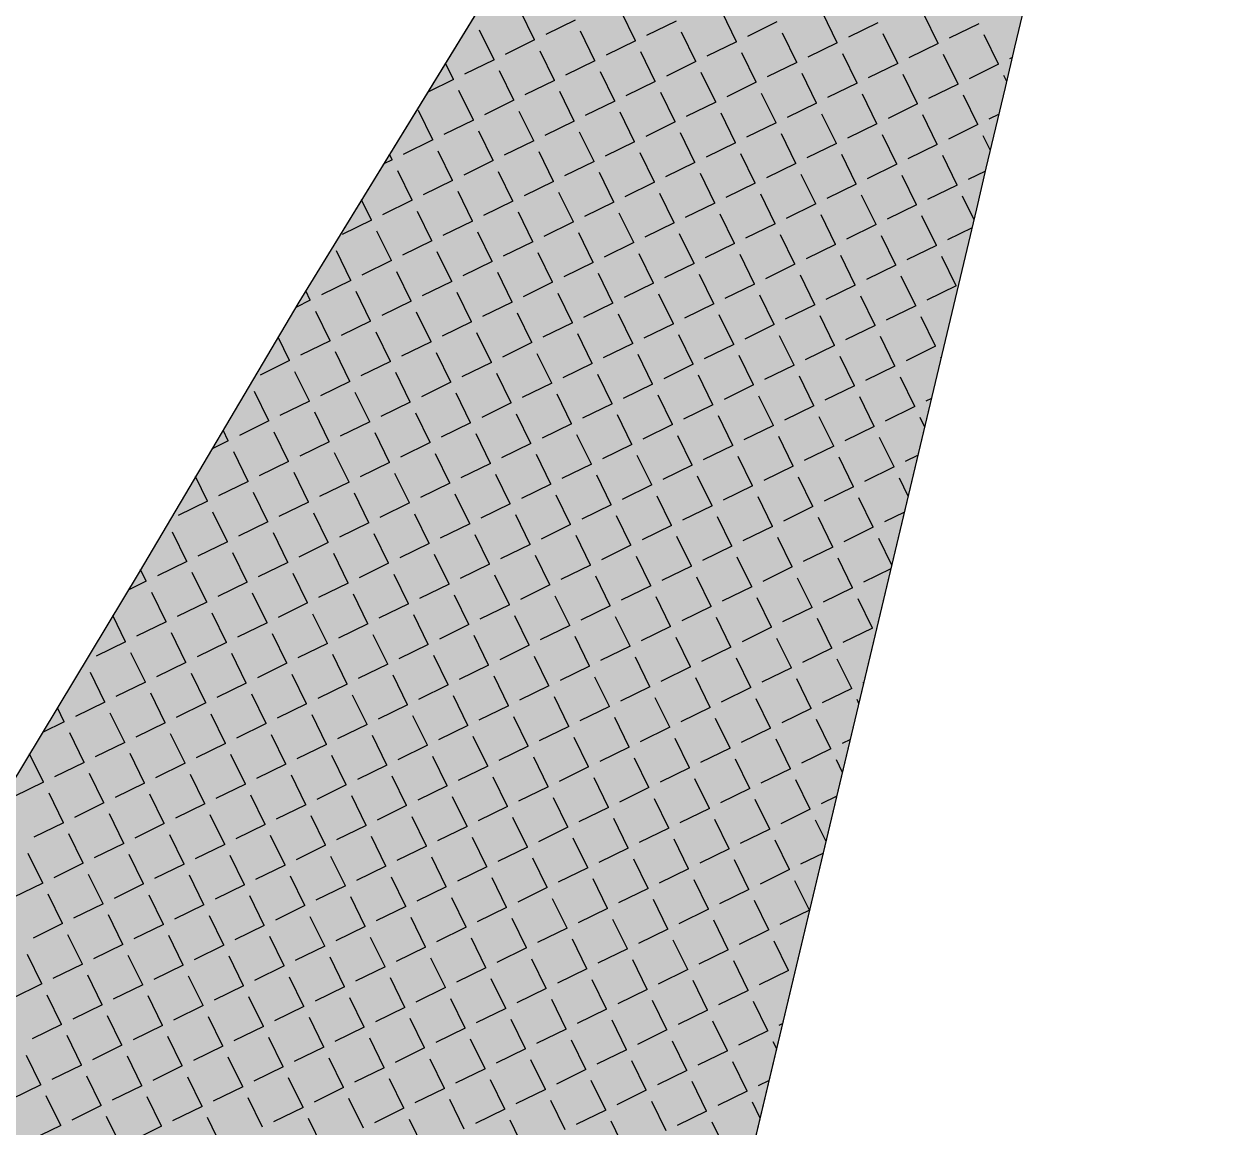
# Model space of a CAD drawing. Header units: metres. Extents: x 287051 to 328239, y 7396995 to 7466021.
# Drawn here: x 305041.6 to 305133.6, y 7437839.1 to 7437924.5 of the extents above; entities that cross this region are included whole.
import ezdxf

# ---------------------------------------------------------------- set-up
doc = ezdxf.new("R2010")
doc.units = ezdxf.units.M
doc.header["$LTSCALE"] = 10
doc.layers.add('_ÁREA REMANESCENTE', color=7, linetype='Continuous', lineweight=25, true_color=0xdb00db)

msp = doc.modelspace()

# ---------------------------------------------------------------- hatches: boundary and pattern name
at = {"layer": '_ÁREA REMANESCENTE'}
h = msp.add_hatch(dxfattribs=at)
h.set_pattern_fill('ANGLE', color=256, scale=0.5)
h.set_pattern_definition([(116.050318, (336862.1732, 7403835.4072), (-3.13769244, -1.5337674), [2.54, -0.9525]), (206.050318, (336862.1732, 7403835.4072), (1.5337674, -3.13769244), [2.54, -0.9525])])
h.paths.add_polyline_path([(305114.613, 7437907.023), (305115.36, 7437910.16), (305116.105, 7437913.294), (305116.848, 7437916.425), (305117.588, 7437919.552), (305118.322, 7437922.665), (305119.054, 7437925.783), (305119.78, 7437928.899), (305120.502, 7437932.011), (305121.217, 7437935.12), (305121.926, 7437938.226), (305122.627, 7437941.33), (305123.32, 7437944.432), (305124.004, 7437947.531), (305124.679, 7437950.628), (305125.345, 7437953.723), (305126, 7437956.815), (305126.643, 7437959.906), (305127.275, 7437962.995), (305127.895, 7437966.083), (305128.501, 7437969.169), (305129.094, 7437972.253), (305129.673, 7437975.336), (305130.237, 7437978.417), (305130.786, 7437981.497), (305133.591, 7438036.402), (305131.096, 7438024.766), (305127.381, 7438009.729), (305112.743, 7437985.264), (305096.042, 7437957.622), (305078.26, 7437927.969), (305062.895, 7437902.924), (305050.529, 7437882.03), (305040.446, 7437865.302), (305035.591, 7437858.882), (305033.562, 7437853.41), (305033.229, 7437847.394), (305033.963, 7437843.002), (305036.001, 7437838.071), (305042.192, 7437824.161), (305049.399, 7437807.359), (305056.281, 7437791.249), (305062.78, 7437775.697), (305068.798, 7437758.484), (305072.553, 7437743.345), (305073.95, 7437736.155)])

# ---------------------------------------------------------------- linework, layer by layer
for p, q in [((305078.26, 7437927.969), (305062.895, 7437902.924)), ((305118.322, 7437922.665), (305119.054, 7437925.783)), ((305117.588, 7437919.552), (305118.322, 7437922.665)), ((305116.848, 7437916.425), (305117.588, 7437919.552)), ((305116.105, 7437913.294), (305116.848, 7437916.425)), ((305115.36, 7437910.16), (305116.105, 7437913.294)), ((305114.613, 7437907.023), (305115.36, 7437910.16)), ((305073.95, 7437736.155), (305114.613, 7437907.023)), ((305114.613, 7437907.023), (305114.613, 7437907.023)), ((305062.895, 7437902.924), (305050.529, 7437882.03)), ((305050.529, 7437882.03), (305040.446, 7437865.302))]:
    msp.add_line(p, q, dxfattribs=at)
at = {"layer": '_ÁREA REMANESCENTE', "linetype": 'Continuous'}
for p, q in [((305081.147, 7437923.23), (305080.031, 7437925.512)), ((305088.956, 7437923.16), (305087.84, 7437925.442)), ((305096.765, 7437923.09), (305095.649, 7437925.371)), ((305084.284, 7437924.764), (305082.002, 7437923.648)), ((305092.093, 7437924.693), (305089.811, 7437923.578)), ((305099.903, 7437924.623), (305097.621, 7437923.508)), ((305104.574, 7437923.019), (305103.459, 7437925.301)), ((305107.712, 7437924.553), (305105.43, 7437923.438)), ((305112.383, 7437922.949), (305111.268, 7437925.231)), ((305115.521, 7437924.483), (305113.239, 7437923.367)), ((305078.009, 7437921.696), (305076.893, 7437923.978)), ((305085.818, 7437921.626), (305084.703, 7437923.908)), ((305093.627, 7437921.556), (305092.512, 7437923.838)), ((305101.436, 7437921.486), (305100.321, 7437923.768)), ((305109.245, 7437921.415), (305108.13, 7437923.697)), ((305117.055, 7437921.345), (305115.939, 7437923.627)), ((305081.147, 7437923.23), (305078.865, 7437922.114)), ((305088.956, 7437923.16), (305086.674, 7437922.044)), ((305096.765, 7437923.09), (305094.483, 7437921.974)), ((305104.574, 7437923.019), (305102.292, 7437921.904)), ((305112.383, 7437922.949), (305110.101, 7437921.834)), ((305078.009, 7437921.696), (305075.727, 7437920.581)), ((305082.68, 7437920.092), (305081.565, 7437922.374)), ((305090.489, 7437920.022), (305089.374, 7437922.304)), ((305098.299, 7437919.952), (305097.183, 7437922.234)), ((305106.108, 7437919.882), (305104.992, 7437922.164)), ((305113.917, 7437919.811), (305112.801, 7437922.093)), ((305118.135, 7437921.873), (305117.91, 7437921.764)), ((305074.871, 7437920.162), (305074.25, 7437921.433)), ((305079.543, 7437918.558), (305078.427, 7437920.84)), ((305085.818, 7437921.626), (305083.536, 7437920.51)), ((305087.352, 7437918.488), (305086.236, 7437920.77)), ((305093.627, 7437921.556), (305091.345, 7437920.44)), ((305101.436, 7437921.486), (305099.154, 7437920.37)), ((305109.245, 7437921.415), (305106.963, 7437920.3)), ((305117.055, 7437921.345), (305114.773, 7437920.23)), ((305074.871, 7437920.162), (305072.871, 7437919.185)), ((305082.68, 7437920.092), (305080.398, 7437918.977)), ((305090.489, 7437920.022), (305088.207, 7437918.906)), ((305095.161, 7437918.418), (305094.045, 7437920.7)), ((305098.299, 7437919.952), (305096.017, 7437918.836)), ((305102.97, 7437918.348), (305101.855, 7437920.63)), ((305106.108, 7437919.882), (305103.826, 7437918.766)), ((305110.779, 7437918.278), (305109.664, 7437920.56)), ((305117.7, 7437920.026), (305117.473, 7437920.49)), ((305076.405, 7437917.025), (305075.289, 7437919.307)), ((305084.214, 7437916.954), (305083.099, 7437919.236)), ((305092.023, 7437916.884), (305090.908, 7437919.166)), ((305099.832, 7437916.814), (305098.717, 7437919.096)), ((305107.642, 7437916.744), (305106.526, 7437919.026)), ((305113.917, 7437919.811), (305111.635, 7437918.696)), ((305115.451, 7437916.674), (305114.335, 7437918.956)), ((305079.543, 7437918.558), (305077.261, 7437917.443)), ((305087.352, 7437918.488), (305085.07, 7437917.373)), ((305095.161, 7437918.418), (305092.879, 7437917.303)), ((305102.97, 7437918.348), (305100.688, 7437917.232)), ((305110.779, 7437918.278), (305108.497, 7437917.162)), ((305073.267, 7437915.491), (305072.152, 7437917.773)), ((305081.076, 7437915.421), (305079.961, 7437917.703)), ((305088.886, 7437915.351), (305087.77, 7437917.632)), ((305096.695, 7437915.28), (305095.579, 7437917.562)), ((305104.504, 7437915.21), (305103.388, 7437917.492)), ((305112.313, 7437915.14), (305111.198, 7437917.422)), ((305117.097, 7437917.479), (305116.306, 7437917.092)), ((305076.405, 7437917.025), (305074.123, 7437915.909)), ((305077.939, 7437913.887), (305076.823, 7437916.169)), ((305084.214, 7437916.954), (305081.932, 7437915.839)), ((305092.023, 7437916.884), (305089.741, 7437915.769)), ((305099.832, 7437916.814), (305097.55, 7437915.699)), ((305107.642, 7437916.744), (305105.36, 7437915.628)), ((305115.451, 7437916.674), (305113.169, 7437915.558)), ((305073.267, 7437915.491), (305070.985, 7437914.375)), ((305081.076, 7437915.421), (305078.794, 7437914.305)), ((305085.748, 7437913.817), (305084.632, 7437916.099)), ((305088.886, 7437915.351), (305086.604, 7437914.235)), ((305093.557, 7437913.747), (305092.442, 7437916.029)), ((305096.695, 7437915.28), (305094.413, 7437914.165)), ((305101.366, 7437913.676), (305100.251, 7437915.958)), ((305109.175, 7437913.606), (305108.06, 7437915.888)), ((305116.431, 7437914.668), (305115.869, 7437915.818)), ((305070.13, 7437913.957), (305069.923, 7437914.379)), ((305074.801, 7437912.353), (305073.686, 7437914.635)), ((305082.61, 7437912.283), (305081.495, 7437914.565)), ((305090.419, 7437912.213), (305089.304, 7437914.495)), ((305098.228, 7437912.143), (305097.113, 7437914.425)), ((305104.504, 7437915.21), (305102.222, 7437914.095)), ((305106.038, 7437912.072), (305104.922, 7437914.354)), ((305112.313, 7437915.14), (305110.031, 7437914.025)), ((305070.13, 7437913.957), (305069.464, 7437913.632)), ((305077.939, 7437913.887), (305075.657, 7437912.771)), ((305085.748, 7437913.817), (305083.466, 7437912.701)), ((305093.557, 7437913.747), (305091.275, 7437912.631)), ((305101.366, 7437913.676), (305099.084, 7437912.561)), ((305109.175, 7437913.606), (305106.893, 7437912.491)), ((305113.847, 7437912.002), (305112.731, 7437914.284)), ((305071.663, 7437910.819), (305070.548, 7437913.101)), ((305079.472, 7437910.749), (305078.357, 7437913.031)), ((305087.282, 7437910.679), (305086.166, 7437912.961)), ((305095.091, 7437910.609), (305093.975, 7437912.891)), ((305102.9, 7437910.539), (305101.784, 7437912.821)), ((305110.709, 7437910.469), (305109.594, 7437912.751)), ((305116.055, 7437913.082), (305114.702, 7437912.421)), ((305074.801, 7437912.353), (305072.519, 7437911.238)), ((305082.61, 7437912.283), (305080.328, 7437911.168)), ((305090.419, 7437912.213), (305088.137, 7437911.097)), ((305098.228, 7437912.143), (305095.946, 7437911.027)), ((305106.038, 7437912.072), (305103.756, 7437910.957)), ((305113.847, 7437912.002), (305111.565, 7437910.887)), ((305068.526, 7437909.286), (305067.759, 7437910.853)), ((305071.663, 7437910.819), (305069.381, 7437909.704)), ((305076.335, 7437909.215), (305075.219, 7437911.497)), ((305079.472, 7437910.749), (305077.19, 7437909.634)), ((305084.144, 7437909.145), (305083.028, 7437911.427)), ((305087.282, 7437910.679), (305085, 7437909.564)), ((305091.953, 7437909.075), (305090.838, 7437911.357)), ((305099.762, 7437909.005), (305098.647, 7437911.287)), ((305107.571, 7437908.935), (305106.456, 7437911.217)), ((305115.159, 7437909.317), (305114.265, 7437911.147)), ((305073.197, 7437907.682), (305072.082, 7437909.964)), ((305081.006, 7437907.612), (305079.891, 7437909.893)), ((305088.815, 7437907.541), (305087.7, 7437909.823)), ((305095.091, 7437910.609), (305092.809, 7437909.493)), ((305096.625, 7437907.471), (305095.509, 7437909.753)), ((305102.9, 7437910.539), (305100.618, 7437909.423)), ((305110.709, 7437910.469), (305108.427, 7437909.353)), ((305068.526, 7437909.286), (305066.244, 7437908.17)), ((305076.335, 7437909.215), (305074.053, 7437908.1)), ((305084.144, 7437909.145), (305081.862, 7437908.03)), ((305091.953, 7437909.075), (305089.671, 7437907.96)), ((305099.762, 7437909.005), (305097.48, 7437907.889)), ((305104.434, 7437907.401), (305103.318, 7437909.683)), ((305107.571, 7437908.935), (305105.289, 7437907.819)), ((305112.243, 7437907.331), (305111.127, 7437909.613)), ((305070.059, 7437906.148), (305068.944, 7437908.43)), ((305077.869, 7437906.078), (305076.753, 7437908.36)), ((305085.678, 7437906.008), (305084.562, 7437908.29)), ((305093.487, 7437905.937), (305092.371, 7437908.219)), ((305101.296, 7437905.867), (305100.181, 7437908.149)), ((305109.105, 7437905.797), (305107.99, 7437908.079)), ((305115.009, 7437908.683), (305113.099, 7437907.749)), ((305073.197, 7437907.682), (305070.915, 7437906.566)), ((305081.006, 7437907.612), (305078.724, 7437906.496)), ((305088.815, 7437907.541), (305086.533, 7437906.426)), ((305096.625, 7437907.471), (305094.343, 7437906.356)), ((305104.434, 7437907.401), (305102.152, 7437906.286)), ((305112.243, 7437907.331), (305109.961, 7437906.215)), ((305066.922, 7437904.614), (305065.806, 7437906.896)), ((305070.059, 7437906.148), (305067.777, 7437905.032)), ((305074.731, 7437904.544), (305073.615, 7437906.826)), ((305077.869, 7437906.078), (305075.587, 7437904.962)), ((305082.54, 7437904.474), (305081.425, 7437906.756)), ((305090.349, 7437904.404), (305089.234, 7437906.686)), ((305098.158, 7437904.334), (305097.043, 7437906.615)), ((305105.967, 7437904.263), (305104.852, 7437906.545)), ((305113.777, 7437904.193), (305112.661, 7437906.475)), ((305071.593, 7437903.01), (305070.478, 7437905.292)), ((305079.402, 7437902.94), (305078.287, 7437905.222)), ((305085.678, 7437906.008), (305083.396, 7437904.892)), ((305087.211, 7437902.87), (305086.096, 7437905.152)), ((305093.487, 7437905.937), (305091.205, 7437904.822)), ((305101.296, 7437905.867), (305099.014, 7437904.752)), ((305109.105, 7437905.797), (305106.823, 7437904.682)), ((305066.922, 7437904.614), (305064.64, 7437903.499)), ((305074.731, 7437904.544), (305072.449, 7437903.429)), ((305082.54, 7437904.474), (305080.258, 7437903.358)), ((305090.349, 7437904.404), (305088.067, 7437903.288)), ((305095.021, 7437902.8), (305093.905, 7437905.082)), ((305098.158, 7437904.334), (305095.876, 7437903.218)), ((305102.83, 7437902.73), (305101.714, 7437905.012)), ((305105.967, 7437904.263), (305103.685, 7437903.148)), ((305110.639, 7437902.659), (305109.523, 7437904.941)), ((305113.777, 7437904.193), (305111.495, 7437903.078)), ((305063.784, 7437903.08), (305063.432, 7437903.8)), ((305068.455, 7437901.476), (305067.34, 7437903.758)), ((305076.265, 7437901.406), (305075.149, 7437903.688)), ((305084.074, 7437901.336), (305082.958, 7437903.618)), ((305091.883, 7437901.266), (305090.767, 7437903.548)), ((305099.692, 7437901.196), (305098.577, 7437903.478)), ((305107.501, 7437901.126), (305106.386, 7437903.408)), ((305063.784, 7437903.08), (305062.663, 7437902.533)), ((305071.593, 7437903.01), (305069.311, 7437901.895)), ((305079.402, 7437902.94), (305077.12, 7437901.825)), ((305087.211, 7437902.87), (305084.929, 7437901.754)), ((305095.021, 7437902.8), (305092.739, 7437901.684)), ((305102.83, 7437902.73), (305100.548, 7437901.614)), ((305110.639, 7437902.659), (305108.357, 7437901.544)), ((305065.318, 7437899.943), (305064.202, 7437902.225)), ((305068.455, 7437901.476), (305066.173, 7437900.361)), ((305073.127, 7437899.873), (305072.011, 7437902.154)), ((305080.936, 7437899.802), (305079.821, 7437902.084)), ((305088.745, 7437899.732), (305087.63, 7437902.014)), ((305096.554, 7437899.662), (305095.439, 7437901.944)), ((305104.364, 7437899.592), (305103.248, 7437901.874)), ((305112.173, 7437899.522), (305111.057, 7437901.804)), ((305069.989, 7437898.339), (305068.874, 7437900.621)), ((305076.265, 7437901.406), (305073.983, 7437900.291)), ((305077.798, 7437898.269), (305076.683, 7437900.551)), ((305084.074, 7437901.336), (305081.792, 7437900.221)), ((305091.883, 7437901.266), (305089.601, 7437900.151)), ((305099.692, 7437901.196), (305097.41, 7437900.08)), ((305107.501, 7437901.126), (305105.219, 7437900.01)), ((305062.18, 7437898.409), (305061.295, 7437900.22)), ((305065.318, 7437899.943), (305063.036, 7437898.827)), ((305073.127, 7437899.873), (305070.845, 7437898.757)), ((305080.936, 7437899.802), (305078.654, 7437898.687)), ((305085.608, 7437898.198), (305084.492, 7437900.48)), ((305088.745, 7437899.732), (305086.463, 7437898.617)), ((305093.417, 7437898.128), (305092.301, 7437900.41)), ((305096.554, 7437899.662), (305094.272, 7437898.547)), ((305101.226, 7437898.058), (305100.11, 7437900.34)), ((305104.364, 7437899.592), (305102.082, 7437898.476)), ((305109.035, 7437897.988), (305107.92, 7437900.27)), ((305066.852, 7437896.805), (305065.736, 7437899.087)), ((305074.661, 7437896.735), (305073.545, 7437899.017)), ((305082.47, 7437896.665), (305081.354, 7437898.947)), ((305090.279, 7437896.595), (305089.164, 7437898.876)), ((305098.088, 7437896.524), (305096.973, 7437898.806)), ((305105.897, 7437896.454), (305104.782, 7437898.736)), ((305112.173, 7437899.522), (305109.891, 7437898.406)), ((305062.18, 7437898.409), (305059.898, 7437897.293)), ((305069.989, 7437898.339), (305067.707, 7437897.223)), ((305077.798, 7437898.269), (305075.516, 7437897.153)), ((305085.608, 7437898.198), (305083.326, 7437897.083)), ((305093.417, 7437898.128), (305091.135, 7437897.013)), ((305101.226, 7437898.058), (305098.944, 7437896.943)), ((305109.035, 7437897.988), (305106.753, 7437896.872)), ((305112.614, 7437898.619), (305112.591, 7437898.666)), ((305063.714, 7437895.271), (305062.598, 7437897.553)), ((305071.523, 7437895.201), (305070.408, 7437897.483)), ((305079.332, 7437895.131), (305078.217, 7437897.413)), ((305087.141, 7437895.061), (305086.026, 7437897.343)), ((305094.95, 7437894.991), (305093.835, 7437897.273)), ((305102.76, 7437894.92), (305101.644, 7437897.202)), ((305110.569, 7437894.85), (305109.453, 7437897.132)), ((305060.576, 7437893.737), (305059.461, 7437896.019)), ((305066.852, 7437896.805), (305064.57, 7437895.69)), ((305068.385, 7437893.667), (305067.27, 7437895.949)), ((305074.661, 7437896.735), (305072.379, 7437895.619)), ((305082.47, 7437896.665), (305080.188, 7437895.549)), ((305090.279, 7437896.595), (305087.997, 7437895.479)), ((305098.088, 7437896.524), (305095.806, 7437895.409)), ((305105.897, 7437896.454), (305103.615, 7437895.339)), ((305063.714, 7437895.271), (305061.432, 7437894.156)), ((305071.523, 7437895.201), (305069.241, 7437894.086)), ((305076.194, 7437893.597), (305075.079, 7437895.879)), ((305079.332, 7437895.131), (305077.05, 7437894.015)), ((305084.004, 7437893.527), (305082.888, 7437895.809)), ((305087.141, 7437895.061), (305084.859, 7437893.945)), ((305091.813, 7437893.457), (305090.697, 7437895.739)), ((305094.95, 7437894.991), (305092.668, 7437893.875)), ((305099.622, 7437893.387), (305098.506, 7437895.669)), ((305107.431, 7437893.317), (305106.316, 7437895.598)), ((305111.868, 7437895.485), (305111.424, 7437895.269)), ((305065.248, 7437892.134), (305064.132, 7437894.415)), ((305073.057, 7437892.063), (305071.941, 7437894.345)), ((305080.866, 7437891.993), (305079.75, 7437894.275)), ((305088.675, 7437891.923), (305087.56, 7437894.205)), ((305096.484, 7437891.853), (305095.369, 7437894.135)), ((305102.76, 7437894.92), (305100.478, 7437893.805)), ((305110.569, 7437894.85), (305108.287, 7437893.735)), ((305060.576, 7437893.737), (305058.294, 7437892.622)), ((305068.385, 7437893.667), (305066.103, 7437892.552)), ((305076.194, 7437893.597), (305073.912, 7437892.482)), ((305084.004, 7437893.527), (305081.722, 7437892.412)), ((305091.813, 7437893.457), (305089.531, 7437892.341)), ((305099.622, 7437893.387), (305097.34, 7437892.271)), ((305104.293, 7437891.783), (305103.178, 7437894.065)), ((305107.431, 7437893.317), (305105.149, 7437892.201)), ((305111.341, 7437893.271), (305110.987, 7437893.995)), ((305057.438, 7437892.204), (305057.037, 7437893.026)), ((305062.11, 7437890.6), (305060.994, 7437892.882)), ((305069.919, 7437890.53), (305068.804, 7437892.812)), ((305077.728, 7437890.459), (305076.613, 7437892.741)), ((305085.537, 7437890.389), (305084.422, 7437892.671)), ((305093.347, 7437890.319), (305092.231, 7437892.601)), ((305101.156, 7437890.249), (305100.04, 7437892.531)), ((305108.965, 7437890.179), (305107.849, 7437892.461)), ((305057.438, 7437892.204), (305056.188, 7437891.593)), ((305058.972, 7437889.066), (305057.857, 7437891.348)), ((305065.248, 7437892.134), (305062.966, 7437891.018)), ((305073.057, 7437892.063), (305070.775, 7437890.948)), ((305080.866, 7437891.993), (305078.584, 7437890.878)), ((305088.675, 7437891.923), (305086.393, 7437890.808)), ((305096.484, 7437891.853), (305094.202, 7437890.737)), ((305104.293, 7437891.783), (305102.011, 7437890.667)), ((305062.11, 7437890.6), (305059.828, 7437889.484)), ((305066.781, 7437888.996), (305065.666, 7437891.278)), ((305069.919, 7437890.53), (305067.637, 7437889.414)), ((305074.591, 7437888.926), (305073.475, 7437891.208)), ((305077.728, 7437890.459), (305075.446, 7437889.344)), ((305082.4, 7437888.856), (305081.284, 7437891.137)), ((305085.537, 7437890.389), (305083.255, 7437889.274)), ((305090.209, 7437888.785), (305089.093, 7437891.067)), ((305098.018, 7437888.715), (305096.903, 7437890.997)), ((305105.827, 7437888.645), (305104.712, 7437890.927)), ((305110.821, 7437891.086), (305109.821, 7437890.597)), ((305063.644, 7437887.462), (305062.528, 7437889.744)), ((305071.453, 7437887.392), (305070.337, 7437889.674)), ((305079.262, 7437887.322), (305078.147, 7437889.604)), ((305087.071, 7437887.252), (305085.956, 7437889.534)), ((305093.347, 7437890.319), (305091.065, 7437889.204)), ((305101.156, 7437890.249), (305098.874, 7437889.134)), ((305108.965, 7437890.179), (305106.683, 7437889.063)), ((305055.835, 7437887.532), (305054.908, 7437889.429)), ((305058.972, 7437889.066), (305056.69, 7437887.951)), ((305066.781, 7437888.996), (305064.499, 7437887.88)), ((305074.591, 7437888.926), (305072.309, 7437887.81)), ((305082.4, 7437888.856), (305080.118, 7437887.74)), ((305090.209, 7437888.785), (305087.927, 7437887.67)), ((305094.88, 7437887.181), (305093.765, 7437889.463)), ((305098.018, 7437888.715), (305095.736, 7437887.6)), ((305102.689, 7437887.111), (305101.574, 7437889.393)), ((305105.827, 7437888.645), (305103.545, 7437887.53)), ((305110.068, 7437887.922), (305109.383, 7437889.323)), ((305060.506, 7437885.928), (305059.391, 7437888.21)), ((305068.315, 7437885.858), (305067.2, 7437888.14)), ((305076.124, 7437885.788), (305075.009, 7437888.07)), ((305083.933, 7437885.718), (305082.818, 7437888)), ((305091.743, 7437885.648), (305090.627, 7437887.93)), ((305099.552, 7437885.578), (305098.436, 7437887.859)), ((305107.361, 7437885.507), (305106.245, 7437887.789)), ((305055.835, 7437887.532), (305053.553, 7437886.417)), ((305063.644, 7437887.462), (305061.362, 7437886.347)), ((305071.453, 7437887.392), (305069.171, 7437886.276)), ((305079.262, 7437887.322), (305076.98, 7437886.206)), ((305087.071, 7437887.252), (305084.789, 7437886.136)), ((305094.88, 7437887.181), (305092.598, 7437886.066)), ((305102.689, 7437887.111), (305100.407, 7437885.996)), ((305057.368, 7437884.395), (305056.253, 7437886.676)), ((305060.506, 7437885.928), (305058.224, 7437884.813)), ((305065.177, 7437884.324), (305064.062, 7437886.606)), ((305068.315, 7437885.858), (305066.033, 7437884.743)), ((305072.987, 7437884.254), (305071.871, 7437886.536)), ((305080.796, 7437884.184), (305079.68, 7437886.466)), ((305088.605, 7437884.114), (305087.489, 7437886.396)), ((305096.414, 7437884.044), (305095.299, 7437886.326)), ((305104.223, 7437883.974), (305103.108, 7437886.256)), ((305109.774, 7437886.687), (305108.217, 7437885.926)), ((305054.231, 7437882.861), (305053.115, 7437885.143)), ((305062.04, 7437882.791), (305060.924, 7437885.073)), ((305069.849, 7437882.72), (305068.733, 7437885.002)), ((305076.124, 7437885.788), (305073.842, 7437884.673)), ((305077.658, 7437882.65), (305076.543, 7437884.932)), ((305083.933, 7437885.718), (305081.651, 7437884.602)), ((305091.743, 7437885.648), (305089.461, 7437884.532)), ((305099.552, 7437885.578), (305097.27, 7437884.462)), ((305107.361, 7437885.507), (305105.079, 7437884.392)), ((305057.368, 7437884.395), (305055.086, 7437883.279)), ((305065.177, 7437884.324), (305062.895, 7437883.209)), ((305072.987, 7437884.254), (305070.705, 7437883.139)), ((305080.796, 7437884.184), (305078.514, 7437883.069)), ((305085.467, 7437882.58), (305084.352, 7437884.862)), ((305088.605, 7437884.114), (305086.323, 7437882.998)), ((305093.276, 7437882.51), (305092.161, 7437884.792)), ((305096.414, 7437884.044), (305094.132, 7437882.928)), ((305101.086, 7437882.44), (305099.97, 7437884.722)), ((305104.223, 7437883.974), (305101.941, 7437882.858)), ((305108.795, 7437882.573), (305107.779, 7437884.652)), ((305058.902, 7437881.257), (305057.787, 7437883.539)), ((305066.711, 7437881.187), (305065.596, 7437883.469)), ((305074.52, 7437881.117), (305073.405, 7437883.398)), ((305082.33, 7437881.046), (305081.214, 7437883.328)), ((305090.139, 7437880.976), (305089.023, 7437883.258)), ((305097.948, 7437880.906), (305096.832, 7437883.188)), ((305105.757, 7437880.836), (305104.642, 7437883.118)), ((305051.093, 7437881.327), (305050.649, 7437882.234)), ((305054.231, 7437882.861), (305051.949, 7437881.745)), ((305062.04, 7437882.791), (305059.758, 7437881.675)), ((305069.849, 7437882.72), (305067.567, 7437881.605)), ((305077.658, 7437882.65), (305075.376, 7437881.535)), ((305085.467, 7437882.58), (305083.185, 7437881.465)), ((305093.276, 7437882.51), (305090.994, 7437881.395)), ((305101.086, 7437882.44), (305098.804, 7437881.324)), ((305108.727, 7437882.288), (305106.613, 7437881.254)), ((305051.093, 7437881.327), (305049.692, 7437880.642)), ((305055.764, 7437879.723), (305054.649, 7437882.005)), ((305058.902, 7437881.257), (305056.62, 7437880.141)), ((305063.574, 7437879.653), (305062.458, 7437881.935)), ((305071.383, 7437879.583), (305070.267, 7437881.865)), ((305079.192, 7437879.513), (305078.076, 7437881.795)), ((305087.001, 7437879.442), (305085.886, 7437881.724)), ((305094.81, 7437879.372), (305093.695, 7437881.654)), ((305102.619, 7437879.302), (305101.504, 7437881.584)), ((305052.627, 7437878.189), (305051.511, 7437880.471)), ((305060.436, 7437878.119), (305059.32, 7437880.401)), ((305066.711, 7437881.187), (305064.429, 7437880.071)), ((305068.245, 7437878.049), (305067.13, 7437880.331)), ((305074.52, 7437881.117), (305072.238, 7437880.001)), ((305082.33, 7437881.046), (305080.048, 7437879.931)), ((305090.139, 7437880.976), (305087.857, 7437879.861)), ((305097.948, 7437880.906), (305095.666, 7437879.791)), ((305105.757, 7437880.836), (305103.475, 7437879.72)), ((305055.764, 7437879.723), (305053.482, 7437878.608)), ((305063.574, 7437879.653), (305061.292, 7437878.537)), ((305071.383, 7437879.583), (305069.101, 7437878.467)), ((305076.054, 7437877.979), (305074.939, 7437880.261)), ((305079.192, 7437879.513), (305076.91, 7437878.397)), ((305083.863, 7437877.909), (305082.748, 7437880.191)), ((305087.001, 7437879.442), (305084.719, 7437878.327)), ((305091.672, 7437877.839), (305090.557, 7437880.12)), ((305094.81, 7437879.372), (305092.528, 7437878.257)), ((305099.482, 7437877.768), (305098.366, 7437880.05)), ((305107.291, 7437877.698), (305106.175, 7437879.98)), ((305049.489, 7437876.656), (305048.504, 7437878.671)), ((305057.298, 7437876.585), (305056.183, 7437878.867)), ((305065.107, 7437876.515), (305063.992, 7437878.797)), ((305072.916, 7437876.445), (305071.801, 7437878.727)), ((305080.726, 7437876.375), (305079.61, 7437878.657)), ((305088.535, 7437876.305), (305087.419, 7437878.587)), ((305096.344, 7437876.235), (305095.228, 7437878.517)), ((305102.619, 7437879.302), (305100.337, 7437878.187)), ((305104.153, 7437876.164), (305103.038, 7437878.446)), ((305052.627, 7437878.189), (305050.345, 7437877.074)), ((305060.436, 7437878.119), (305058.154, 7437877.004)), ((305068.245, 7437878.049), (305065.963, 7437876.934)), ((305076.054, 7437877.979), (305073.772, 7437876.863)), ((305083.863, 7437877.909), (305081.581, 7437876.793)), ((305091.672, 7437877.839), (305089.39, 7437876.723)), ((305099.482, 7437877.768), (305097.2, 7437876.653)), ((305107.291, 7437877.698), (305105.009, 7437876.583)), ((305049.489, 7437876.656), (305047.207, 7437875.54)), ((305054.16, 7437875.052), (305053.045, 7437877.334)), ((305061.97, 7437874.981), (305060.854, 7437877.263)), ((305069.779, 7437874.911), (305068.663, 7437877.193)), ((305077.588, 7437874.841), (305076.472, 7437877.123)), ((305085.397, 7437874.771), (305084.282, 7437877.053)), ((305093.206, 7437874.701), (305092.091, 7437876.983)), ((305101.015, 7437874.631), (305099.9, 7437876.913)), ((305051.023, 7437873.518), (305049.907, 7437875.8)), ((305057.298, 7437876.585), (305055.016, 7437875.47)), ((305058.832, 7437873.448), (305057.716, 7437875.73)), ((305065.107, 7437876.515), (305062.825, 7437875.4)), ((305072.916, 7437876.445), (305070.634, 7437875.33)), ((305080.726, 7437876.375), (305078.444, 7437875.259)), ((305088.535, 7437876.305), (305086.253, 7437875.189)), ((305096.344, 7437876.235), (305094.062, 7437875.119)), ((305104.153, 7437876.164), (305101.871, 7437875.049)), ((305054.16, 7437875.052), (305051.878, 7437873.936)), ((305061.97, 7437874.981), (305059.688, 7437873.866)), ((305066.641, 7437873.378), (305065.526, 7437875.659)), ((305069.779, 7437874.911), (305067.497, 7437873.796)), ((305074.45, 7437873.307), (305073.335, 7437875.589)), ((305077.588, 7437874.841), (305075.306, 7437873.726)), ((305082.259, 7437873.237), (305081.144, 7437875.519)), ((305085.397, 7437874.771), (305083.115, 7437873.656)), ((305090.069, 7437873.167), (305088.953, 7437875.449)), ((305097.878, 7437873.097), (305096.762, 7437875.379)), ((305105.687, 7437873.027), (305104.571, 7437875.309)), ((305047.885, 7437871.984), (305046.77, 7437874.266)), ((305055.694, 7437871.914), (305054.579, 7437874.196)), ((305063.503, 7437871.844), (305062.388, 7437874.126)), ((305071.313, 7437871.774), (305070.197, 7437874.056)), ((305079.122, 7437871.703), (305078.006, 7437873.985)), ((305086.931, 7437871.633), (305085.815, 7437873.915)), ((305093.206, 7437874.701), (305090.924, 7437873.585)), ((305094.74, 7437871.563), (305093.625, 7437873.845)), ((305101.015, 7437874.631), (305098.733, 7437873.515)), ((305051.023, 7437873.518), (305048.741, 7437872.402)), ((305058.832, 7437873.448), (305056.55, 7437872.332)), ((305066.641, 7437873.378), (305064.359, 7437872.262)), ((305074.45, 7437873.307), (305072.168, 7437872.192)), ((305082.259, 7437873.237), (305079.977, 7437872.122)), ((305090.069, 7437873.167), (305087.787, 7437872.052)), ((305097.878, 7437873.097), (305095.596, 7437871.981)), ((305102.549, 7437871.493), (305101.434, 7437873.775)), ((305105.687, 7437873.027), (305103.405, 7437871.911)), ((305106.633, 7437873.489), (305106.543, 7437873.445)), ((305052.557, 7437870.38), (305051.441, 7437872.662)), ((305060.366, 7437870.31), (305059.25, 7437872.592)), ((305068.175, 7437870.24), (305067.059, 7437872.522)), ((305075.984, 7437870.17), (305074.869, 7437872.452)), ((305083.793, 7437870.1), (305082.678, 7437872.381)), ((305091.602, 7437870.029), (305090.487, 7437872.311)), ((305099.411, 7437869.959), (305098.296, 7437872.241)), ((305106.249, 7437871.876), (305106.105, 7437872.171)), ((305044.747, 7437870.45), (305044.211, 7437871.548)), ((305047.885, 7437871.984), (305045.603, 7437870.869)), ((305049.419, 7437868.846), (305048.303, 7437871.128)), ((305055.694, 7437871.914), (305053.412, 7437870.798)), ((305063.503, 7437871.844), (305061.221, 7437870.728)), ((305071.313, 7437871.774), (305069.031, 7437870.658)), ((305079.122, 7437871.703), (305076.84, 7437870.588)), ((305086.931, 7437871.633), (305084.649, 7437870.518)), ((305094.74, 7437871.563), (305092.458, 7437870.448)), ((305102.549, 7437871.493), (305100.267, 7437870.378)), ((305044.747, 7437870.45), (305043.049, 7437869.62)), ((305052.557, 7437870.38), (305050.275, 7437869.265)), ((305057.228, 7437868.776), (305056.113, 7437871.058)), ((305060.366, 7437870.31), (305058.084, 7437869.195)), ((305065.037, 7437868.706), (305063.922, 7437870.988)), ((305068.175, 7437870.24), (305065.893, 7437869.124)), ((305072.846, 7437868.636), (305071.731, 7437870.918)), ((305075.984, 7437870.17), (305073.702, 7437869.054)), ((305080.655, 7437868.566), (305079.54, 7437870.848)), ((305088.465, 7437868.496), (305087.349, 7437870.778)), ((305096.274, 7437868.425), (305095.158, 7437870.707)), ((305104.083, 7437868.355), (305102.967, 7437870.637)), ((305046.281, 7437867.313), (305045.166, 7437869.595)), ((305054.09, 7437867.242), (305052.975, 7437869.524)), ((305061.899, 7437867.172), (305060.784, 7437869.454)), ((305069.709, 7437867.102), (305068.593, 7437869.384)), ((305077.518, 7437867.032), (305076.402, 7437869.314)), ((305083.793, 7437870.1), (305081.511, 7437868.984)), ((305085.327, 7437866.962), (305084.211, 7437869.244)), ((305091.602, 7437870.029), (305089.32, 7437868.914)), ((305099.411, 7437869.959), (305097.129, 7437868.844)), ((305049.419, 7437868.846), (305047.137, 7437867.731)), ((305057.228, 7437868.776), (305054.946, 7437867.661)), ((305065.037, 7437868.706), (305062.755, 7437867.591)), ((305072.846, 7437868.636), (305070.564, 7437867.52)), ((305080.655, 7437868.566), (305078.373, 7437867.45)), ((305088.465, 7437868.496), (305086.183, 7437867.38)), ((305093.136, 7437866.892), (305092.021, 7437869.174)), ((305096.274, 7437868.425), (305093.992, 7437867.31)), ((305100.945, 7437866.822), (305099.83, 7437869.103)), ((305104.083, 7437868.355), (305101.801, 7437867.24)), ((305105.586, 7437869.09), (305104.939, 7437868.774)), ((305043.143, 7437865.779), (305042.064, 7437867.987)), ((305050.953, 7437865.709), (305049.837, 7437867.991)), ((305058.762, 7437865.639), (305057.646, 7437867.92)), ((305066.571, 7437865.568), (305065.455, 7437867.85)), ((305074.38, 7437865.498), (305073.265, 7437867.78)), ((305082.189, 7437865.428), (305081.074, 7437867.71)), ((305089.998, 7437865.358), (305088.883, 7437867.64)), ((305097.808, 7437865.288), (305096.692, 7437867.57)), ((305104.976, 7437866.527), (305104.501, 7437867.5)), ((305046.281, 7437867.313), (305043.999, 7437866.197)), ((305054.09, 7437867.242), (305051.808, 7437866.127)), ((305061.899, 7437867.172), (305059.617, 7437866.057)), ((305069.709, 7437867.102), (305067.427, 7437865.987)), ((305077.518, 7437867.032), (305075.236, 7437865.917)), ((305085.327, 7437866.962), (305083.045, 7437865.846)), ((305093.136, 7437866.892), (305090.854, 7437865.776)), ((305100.945, 7437866.822), (305098.663, 7437865.706)), ((305043.143, 7437865.779), (305040.861, 7437864.663)), ((305047.815, 7437864.175), (305046.699, 7437866.457)), ((305050.953, 7437865.709), (305048.671, 7437864.593)), ((305055.624, 7437864.105), (305054.509, 7437866.387)), ((305058.762, 7437865.639), (305056.48, 7437864.523)), ((305063.433, 7437864.035), (305062.318, 7437866.317)), ((305066.571, 7437865.568), (305064.289, 7437864.453)), ((305071.242, 7437863.964), (305070.127, 7437866.246)), ((305079.052, 7437863.894), (305077.936, 7437866.176)), ((305086.861, 7437863.824), (305085.745, 7437866.106)), ((305094.67, 7437863.754), (305093.554, 7437866.036)), ((305102.479, 7437863.684), (305101.363, 7437865.966)), ((305044.677, 7437862.641), (305043.562, 7437864.923)), ((305052.486, 7437862.571), (305051.371, 7437864.853)), ((305060.296, 7437862.501), (305059.18, 7437864.783)), ((305068.105, 7437862.431), (305066.989, 7437864.713)), ((305074.38, 7437865.498), (305072.098, 7437864.383)), ((305075.914, 7437862.361), (305074.798, 7437864.642)), ((305082.189, 7437865.428), (305079.907, 7437864.313)), ((305089.998, 7437865.358), (305087.716, 7437864.242)), ((305097.808, 7437865.288), (305095.526, 7437864.172)), ((305104.539, 7437864.691), (305103.335, 7437864.102)), ((305047.815, 7437864.175), (305045.533, 7437863.059)), ((305055.624, 7437864.105), (305053.342, 7437862.989)), ((305063.433, 7437864.035), (305061.151, 7437862.919)), ((305071.242, 7437863.964), (305068.96, 7437862.849)), ((305079.052, 7437863.894), (305076.77, 7437862.779)), ((305083.723, 7437862.29), (305082.607, 7437864.572)), ((305086.861, 7437863.824), (305084.579, 7437862.709)), ((305091.532, 7437862.22), (305090.417, 7437864.502)), ((305094.67, 7437863.754), (305092.388, 7437862.639)), ((305099.341, 7437862.15), (305098.226, 7437864.432)), ((305049.349, 7437861.037), (305048.233, 7437863.319)), ((305057.158, 7437860.967), (305056.042, 7437863.249)), ((305064.967, 7437860.897), (305063.852, 7437863.179)), ((305072.776, 7437860.827), (305071.661, 7437863.109)), ((305080.585, 7437860.757), (305079.47, 7437863.039)), ((305088.394, 7437860.686), (305087.279, 7437862.968)), ((305096.204, 7437860.616), (305095.088, 7437862.898)), ((305102.479, 7437863.684), (305100.197, 7437862.568)), ((305103.703, 7437861.179), (305102.897, 7437862.828)), ((305044.677, 7437862.641), (305042.395, 7437861.526)), ((305052.486, 7437862.571), (305050.204, 7437861.456)), ((305060.296, 7437862.501), (305058.014, 7437861.385)), ((305068.105, 7437862.431), (305065.823, 7437861.315)), ((305075.914, 7437862.361), (305073.632, 7437861.245)), ((305083.723, 7437862.29), (305081.441, 7437861.175)), ((305091.532, 7437862.22), (305089.25, 7437861.105)), ((305099.341, 7437862.15), (305097.059, 7437861.035)), ((305046.211, 7437859.503), (305045.096, 7437861.785)), ((305049.349, 7437861.037), (305047.067, 7437859.922)), ((305054.02, 7437859.433), (305052.905, 7437861.715)), ((305057.158, 7437860.967), (305054.876, 7437859.852)), ((305061.829, 7437859.363), (305060.714, 7437861.645)), ((305069.638, 7437859.293), (305068.523, 7437861.575)), ((305077.448, 7437859.223), (305076.332, 7437861.505)), ((305085.257, 7437859.153), (305084.141, 7437861.435)), ((305093.066, 7437859.083), (305091.95, 7437861.364)), ((305100.875, 7437859.012), (305099.76, 7437861.294)), ((305043.073, 7437857.97), (305041.958, 7437860.252)), ((305050.882, 7437857.9), (305049.767, 7437860.181)), ((305058.692, 7437857.829), (305057.576, 7437860.111)), ((305064.967, 7437860.897), (305062.685, 7437859.781)), ((305066.501, 7437857.759), (305065.385, 7437860.041)), ((305072.776, 7437860.827), (305070.494, 7437859.711)), ((305080.585, 7437860.757), (305078.303, 7437859.641)), ((305088.394, 7437860.686), (305086.112, 7437859.571)), ((305096.204, 7437860.616), (305093.922, 7437859.501)), ((305103.492, 7437860.292), (305101.731, 7437859.431)), ((305046.211, 7437859.503), (305043.929, 7437858.388)), ((305054.02, 7437859.433), (305051.738, 7437858.318)), ((305061.829, 7437859.363), (305059.547, 7437858.248)), ((305069.638, 7437859.293), (305067.356, 7437858.178)), ((305074.31, 7437857.689), (305073.194, 7437859.971)), ((305077.448, 7437859.223), (305075.166, 7437858.107)), ((305082.119, 7437857.619), (305081.004, 7437859.901)), ((305085.257, 7437859.153), (305082.975, 7437858.037)), ((305089.928, 7437857.549), (305088.813, 7437859.831)), ((305097.737, 7437857.479), (305096.622, 7437859.761)), ((305047.745, 7437856.366), (305046.629, 7437858.648)), ((305055.554, 7437856.296), (305054.438, 7437858.578)), ((305063.363, 7437856.225), (305062.248, 7437858.507)), ((305071.172, 7437856.155), (305070.057, 7437858.437)), ((305078.981, 7437856.085), (305077.866, 7437858.367)), ((305086.791, 7437856.015), (305085.675, 7437858.297)), ((305093.066, 7437859.083), (305090.784, 7437857.967)), ((305094.6, 7437855.945), (305093.484, 7437858.227)), ((305100.875, 7437859.012), (305098.593, 7437857.897)), ((305043.073, 7437857.97), (305040.791, 7437856.854)), ((305050.882, 7437857.9), (305048.6, 7437856.784)), ((305058.692, 7437857.829), (305056.41, 7437856.714)), ((305066.501, 7437857.759), (305064.219, 7437856.644)), ((305074.31, 7437857.689), (305072.028, 7437856.574)), ((305082.119, 7437857.619), (305079.837, 7437856.503)), ((305089.928, 7437857.549), (305087.646, 7437856.433)), ((305097.737, 7437857.479), (305095.455, 7437856.363)), ((305102.409, 7437855.875), (305101.293, 7437858.157)), ((305044.607, 7437854.832), (305043.492, 7437857.114)), ((305047.745, 7437856.366), (305045.463, 7437855.25)), ((305052.416, 7437854.762), (305051.301, 7437857.044)), ((305060.225, 7437854.692), (305059.11, 7437856.974)), ((305068.035, 7437854.622), (305066.919, 7437856.903)), ((305075.844, 7437854.551), (305074.728, 7437856.833)), ((305083.653, 7437854.481), (305082.537, 7437856.763)), ((305091.462, 7437854.411), (305090.346, 7437856.693)), ((305099.271, 7437854.341), (305098.156, 7437856.623)), ((305049.279, 7437853.228), (305048.163, 7437855.51)), ((305055.554, 7437856.296), (305053.272, 7437855.18)), ((305057.088, 7437853.158), (305055.972, 7437855.44)), ((305063.363, 7437856.225), (305061.081, 7437855.11)), ((305071.172, 7437856.155), (305068.89, 7437855.04)), ((305078.981, 7437856.085), (305076.699, 7437854.97)), ((305086.791, 7437856.015), (305084.509, 7437854.9)), ((305094.6, 7437855.945), (305092.318, 7437854.829)), ((305102.409, 7437855.875), (305100.127, 7437854.759)), ((305044.607, 7437854.832), (305042.325, 7437853.717)), ((305052.416, 7437854.762), (305050.134, 7437853.646)), ((305060.225, 7437854.692), (305057.943, 7437853.576)), ((305064.897, 7437853.088), (305063.781, 7437855.37)), ((305068.035, 7437854.622), (305065.753, 7437853.506)), ((305072.706, 7437853.018), (305071.59, 7437855.3)), ((305075.844, 7437854.551), (305073.562, 7437853.436)), ((305080.515, 7437852.947), (305079.4, 7437855.229)), ((305088.324, 7437852.877), (305087.209, 7437855.159)), ((305096.133, 7437852.807), (305095.018, 7437855.089)), ((305046.141, 7437851.694), (305045.025, 7437853.976)), ((305053.95, 7437851.624), (305052.835, 7437853.906)), ((305061.759, 7437851.554), (305060.644, 7437853.836)), ((305069.568, 7437851.484), (305068.453, 7437853.766)), ((305077.377, 7437851.414), (305076.262, 7437853.696)), ((305083.653, 7437854.481), (305081.371, 7437853.366)), ((305085.187, 7437851.344), (305084.071, 7437853.625)), ((305091.462, 7437854.411), (305089.18, 7437853.296)), ((305099.271, 7437854.341), (305096.989, 7437853.225)), ((305049.279, 7437853.228), (305046.997, 7437852.113)), ((305057.088, 7437853.158), (305054.806, 7437852.042)), ((305064.897, 7437853.088), (305062.615, 7437851.972)), ((305072.706, 7437853.018), (305070.424, 7437851.902)), ((305080.515, 7437852.947), (305078.233, 7437851.832)), ((305088.324, 7437852.877), (305086.042, 7437851.762)), ((305092.996, 7437851.273), (305091.88, 7437853.555)), ((305096.133, 7437852.807), (305093.851, 7437851.692)), ((305100.805, 7437851.203), (305099.689, 7437853.485)), ((305043.003, 7437850.161), (305041.888, 7437852.443)), ((305050.812, 7437850.09), (305049.697, 7437852.372)), ((305058.621, 7437850.02), (305057.506, 7437852.302)), ((305066.431, 7437849.95), (305065.315, 7437852.232)), ((305074.24, 7437849.88), (305073.124, 7437852.162)), ((305082.049, 7437849.81), (305080.933, 7437852.092)), ((305089.858, 7437849.74), (305088.743, 7437852.022)), ((305097.667, 7437849.669), (305096.552, 7437851.951)), ((305046.141, 7437851.694), (305043.859, 7437850.579)), ((305047.675, 7437848.557), (305046.559, 7437850.839)), ((305053.95, 7437851.624), (305051.668, 7437850.509)), ((305061.759, 7437851.554), (305059.477, 7437850.439)), ((305069.568, 7437851.484), (305067.286, 7437850.368)), ((305077.377, 7437851.414), (305075.095, 7437850.298)), ((305085.187, 7437851.344), (305082.905, 7437850.228)), ((305092.996, 7437851.273), (305090.714, 7437850.158)), ((305100.805, 7437851.203), (305098.523, 7437850.088)), ((305043.003, 7437850.161), (305040.721, 7437849.045)), ((305050.812, 7437850.09), (305048.53, 7437848.975)), ((305055.484, 7437848.486), (305054.368, 7437850.768)), ((305058.621, 7437850.02), (305056.339, 7437848.905)), ((305063.293, 7437848.416), (305062.177, 7437850.698)), ((305066.431, 7437849.95), (305064.149, 7437848.835)), ((305071.102, 7437848.346), (305069.987, 7437850.628)), ((305078.911, 7437848.276), (305077.796, 7437850.558)), ((305086.72, 7437848.206), (305085.605, 7437850.488)), ((305094.529, 7437848.136), (305093.414, 7437850.418)), ((305044.537, 7437847.023), (305043.421, 7437849.305)), ((305052.346, 7437846.953), (305051.231, 7437849.235)), ((305060.155, 7437846.883), (305059.04, 7437849.164)), ((305067.964, 7437846.812), (305066.849, 7437849.094)), ((305074.24, 7437849.88), (305071.958, 7437848.764)), ((305075.773, 7437846.742), (305074.658, 7437849.024)), ((305082.049, 7437849.81), (305079.767, 7437848.694)), ((305089.858, 7437849.74), (305087.576, 7437848.624)), ((305097.667, 7437849.669), (305095.385, 7437848.554)), ((305047.675, 7437848.557), (305045.393, 7437847.441)), ((305055.484, 7437848.486), (305053.202, 7437847.371)), ((305063.293, 7437848.416), (305061.011, 7437847.301)), ((305071.102, 7437848.346), (305068.82, 7437847.231)), ((305078.911, 7437848.276), (305076.629, 7437847.161)), ((305083.583, 7437846.672), (305082.467, 7437848.954)), ((305086.72, 7437848.206), (305084.438, 7437847.09)), ((305091.392, 7437846.602), (305090.276, 7437848.884)), ((305094.529, 7437848.136), (305092.248, 7437847.02)), ((305099.201, 7437846.532), (305098.085, 7437848.814)), ((305049.208, 7437845.419), (305048.093, 7437847.701)), ((305057.018, 7437845.349), (305055.902, 7437847.631)), ((305064.827, 7437845.279), (305063.711, 7437847.561)), ((305072.636, 7437845.208), (305071.52, 7437847.49)), ((305080.445, 7437845.138), (305079.329, 7437847.42)), ((305088.254, 7437845.068), (305087.139, 7437847.35)), ((305096.063, 7437844.998), (305094.948, 7437847.28)), ((305044.537, 7437847.023), (305042.255, 7437845.907)), ((305052.346, 7437846.953), (305050.064, 7437845.837)), ((305060.155, 7437846.883), (305057.873, 7437845.767)), ((305067.964, 7437846.812), (305065.682, 7437845.697)), ((305075.773, 7437846.742), (305073.492, 7437845.627)), ((305083.583, 7437846.672), (305081.301, 7437845.557)), ((305091.392, 7437846.602), (305089.11, 7437845.486)), ((305099.201, 7437846.532), (305096.919, 7437845.416)), ((305100.352, 7437847.094), (305100.057, 7437846.95)), ((305046.071, 7437843.885), (305044.955, 7437846.167)), ((305049.208, 7437845.419), (305046.926, 7437844.303)), ((305053.88, 7437843.815), (305052.764, 7437846.097)), ((305057.018, 7437845.349), (305054.736, 7437844.233)), ((305061.689, 7437843.745), (305060.573, 7437846.027)), ((305069.498, 7437843.675), (305068.383, 7437845.957)), ((305077.307, 7437843.605), (305076.192, 7437845.886)), ((305085.116, 7437843.534), (305084.001, 7437845.816)), ((305092.926, 7437843.464), (305091.81, 7437845.746)), ((305099.885, 7437845.133), (305099.619, 7437845.676)), ((305042.933, 7437842.351), (305041.817, 7437844.633)), ((305050.742, 7437842.281), (305049.627, 7437844.563)), ((305058.551, 7437842.211), (305057.436, 7437844.493)), ((305064.827, 7437845.279), (305062.545, 7437844.163)), ((305066.36, 7437842.141), (305065.245, 7437844.423)), ((305072.636, 7437845.208), (305070.354, 7437844.093)), ((305080.445, 7437845.138), (305078.163, 7437844.023)), ((305088.254, 7437845.068), (305085.972, 7437843.953)), ((305096.063, 7437844.998), (305093.781, 7437843.883)), ((305046.071, 7437843.885), (305043.789, 7437842.77)), ((305053.88, 7437843.815), (305051.598, 7437842.7)), ((305061.689, 7437843.745), (305059.407, 7437842.629)), ((305069.498, 7437843.675), (305067.216, 7437842.559)), ((305074.17, 7437842.071), (305073.054, 7437844.353)), ((305077.307, 7437843.605), (305075.025, 7437842.489)), ((305081.979, 7437842.001), (305080.863, 7437844.283)), ((305085.116, 7437843.534), (305082.834, 7437842.419)), ((305089.788, 7437841.93), (305088.672, 7437844.212)), ((305097.597, 7437841.86), (305096.482, 7437844.142)), ((305047.604, 7437840.747), (305046.489, 7437843.029)), ((305055.414, 7437840.677), (305054.298, 7437842.959)), ((305063.223, 7437840.607), (305062.107, 7437842.889)), ((305071.032, 7437840.537), (305069.916, 7437842.819)), ((305078.841, 7437840.467), (305077.726, 7437842.749)), ((305086.65, 7437840.397), (305085.535, 7437842.679)), ((305092.926, 7437843.464), (305090.644, 7437842.349)), ((305094.459, 7437840.327), (305093.344, 7437842.608)), ((305099.305, 7437842.695), (305098.453, 7437842.279)), ((305042.933, 7437842.351), (305040.651, 7437841.236)), ((305050.742, 7437842.281), (305048.46, 7437841.166)), ((305058.551, 7437842.211), (305056.269, 7437841.096)), ((305066.36, 7437842.141), (305064.078, 7437841.025)), ((305074.17, 7437842.071), (305071.888, 7437840.955)), ((305081.979, 7437842.001), (305079.697, 7437840.885)), ((305089.788, 7437841.93), (305087.506, 7437840.815)), ((305097.597, 7437841.86), (305095.315, 7437840.745)), ((305044.467, 7437839.214), (305043.351, 7437841.496)), ((305047.604, 7437840.747), (305045.322, 7437839.632)), ((305052.276, 7437839.144), (305051.16, 7437841.425)), ((305060.085, 7437839.073), (305058.97, 7437841.355)), ((305067.894, 7437839.003), (305066.779, 7437841.285)), ((305075.703, 7437838.933), (305074.588, 7437841.215)), ((305083.512, 7437838.863), (305082.397, 7437841.145)), ((305091.322, 7437838.793), (305090.206, 7437841.075)), ((305098.612, 7437839.784), (305098.015, 7437841.005)), ((305049.138, 7437837.61), (305048.023, 7437839.892)), ((305055.414, 7437840.677), (305053.132, 7437839.562)), ((305056.947, 7437837.54), (305055.832, 7437839.822)), ((305063.223, 7437840.607), (305060.941, 7437839.492)), ((305071.032, 7437840.537), (305068.75, 7437839.422)), ((305078.841, 7437840.467), (305076.559, 7437839.351)), ((305086.65, 7437840.397), (305084.368, 7437839.281)), ((305094.459, 7437840.327), (305092.177, 7437839.211)), ((305044.467, 7437839.214), (305042.185, 7437838.098)), ((305052.276, 7437839.144), (305049.994, 7437838.028)), ((305064.756, 7437837.469), (305063.641, 7437839.751)), ((305072.566, 7437837.399), (305071.45, 7437839.681)), ((305080.375, 7437837.329), (305079.259, 7437839.611)), ((305088.184, 7437837.259), (305087.068, 7437839.541)), ((305095.993, 7437837.189), (305094.878, 7437839.471))]:
    msp.add_line(p, q, dxfattribs=at)
at = {"layer": '_ÁREA REMANESCENTE'}
msp.add_lwpolyline([(305078.26, 7437927.969), (305062.895, 7437902.924), (305050.529, 7437882.03), (305040.446, 7437865.302), (305035.591, 7437858.882), (305033.562, 7437853.41), (305033.229, 7437847.394), (305033.963, 7437843.002), (305036.001, 7437838.071), (305042.192, 7437824.161), (305049.399, 7437807.359), (305056.281, 7437791.249), (305062.78, 7437775.697), (305068.798, 7437758.484), (305072.553, 7437743.345), (305073.95, 7437736.155), (305114.613, 7437907.023), (305114.613, 7437907.023), (305115.36, 7437910.16), (305116.105, 7437913.294), (305116.848, 7437916.425), (305117.588, 7437919.552), (305118.322, 7437922.665), (305119.054, 7437925.783)], dxfattribs=at)

doc.saveas('drawing.dxf')
